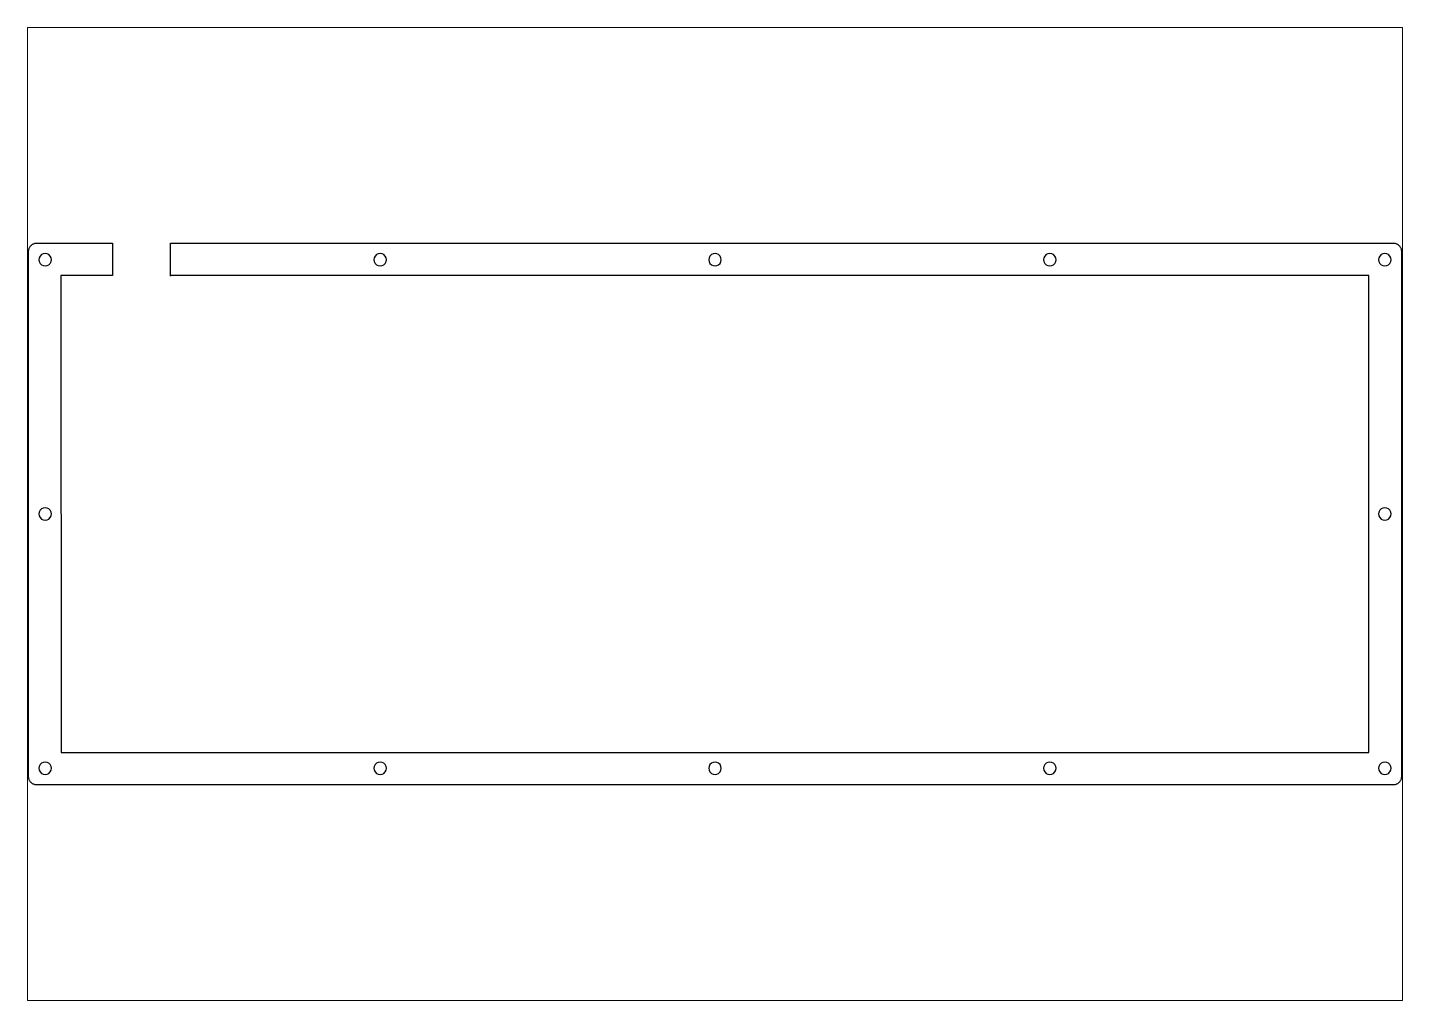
# Paper-space layout 'Layout1' of a CAD drawing. Extents: x 1.17 to 10.52, y 0.83 to 7.44.
# The model-space entities are those that its viewports show. They can reach past a viewport. Long polylines and large blocks are cut down to what shows.
import ezdxf

# ---------------------------------------------------------------- set-up
doc = ezdxf.new("R2010")
doc.units = 0
doc.header["$MEASUREMENT"] = 0

msp = doc.modelspace()

# ---------------------------------------------------------------- linework, layer by layer
at = {"color": 0}
for p, q in [((0.150206, 128.899), (0.192925, 129.052)), ((0.192925, 129.052), (0.248047, 129.198)), ((0.248047, 129.198), (0.312815, 129.34)), ((0.312815, 129.34), (0.389985, 129.478)), ((0.389985, 129.478), (0.4768, 129.609)), ((0.4768, 129.609), (0.574643, 129.731)), ((0.574643, 129.731), (0.680752, 129.847)), ((0.680752, 129.847), (0.796505, 129.953)), ((0.796505, 129.953), (0.919152, 130.051)), ((0.919152, 130.051), (1.05006, 130.138)), ((1.05006, 130.138), (1.18787, 130.215)), ((1.18787, 130.215), (1.32981, 130.28)), ((1.32981, 130.28), (1.47588, 130.335)), ((1.47588, 130.335), (1.62884, 130.377)), ((1.62884, 130.377), (1.7818, 130.408)), ((1.7818, 130.408), (1.9389, 130.426)), ((1.9389, 130.426), (2.096, 130.433)), ((2.096, 130.433), (20.2572, 130.433)), ((20.2572, 130.433), (20.2572, 122.632)), ((34.258, 122.432), (34.258, 130.433)), ((34.258, 130.433), (328.421, 130.433)), ((328.421, 130.433), (328.578, 130.426)), ((328.578, 130.426), (328.734, 130.408)), ((328.734, 130.408), (328.888, 130.377)), ((328.888, 130.377), (329.04, 130.335)), ((329.04, 130.335), (329.187, 130.28)), ((329.187, 130.28), (329.329, 130.215)), ((329.329, 130.215), (329.466, 130.138)), ((329.466, 130.138), (329.596, 130.051)), ((329.596, 130.051), (329.719, 129.953)), ((329.719, 129.953), (329.835, 129.847)), ((329.835, 129.847), (329.941, 129.731)), ((329.941, 129.731), (330.04, 129.609)), ((330.04, 129.609), (330.127, 129.478)), ((330.127, 129.478), (330.204, 129.34)), ((330.204, 129.34), (330.269, 129.198)), ((330.269, 129.198), (330.324, 129.052)), ((330.324, 129.052), (330.365, 128.899)), ((0.095085, 128.432), (0.101975, 128.589)), ((0.095085, 2.13183), (0.095085, 128.432)), ((0.101975, 128.589), (0.119889, 128.746)), ((0.119889, 128.746), (0.150206, 128.899)), ((2.66788, 126.897), (2.59485, 126.432)), ((2.59485, 126.432), (2.66788, 125.969)), ((2.88148, 127.314), (2.66788, 126.897)), ((2.66788, 125.969), (2.88148, 125.552)), ((3.21359, 127.646), (2.88148, 127.314)), ((3.63114, 127.86), (3.21359, 127.646)), ((4.09554, 127.933), (3.63114, 127.86)), ((4.55856, 127.86), (4.09554, 127.933)), ((4.97611, 127.646), (4.55856, 127.86)), ((5.30821, 127.314), (4.97611, 127.646)), ((5.52178, 126.897), (5.30821, 127.314)), ((5.30821, 125.552), (5.52178, 125.969)), ((5.59484, 126.432), (5.52178, 126.897)), ((5.52178, 125.969), (5.59484, 126.432)), ((83.2499, 126.897), (83.1769, 126.432)), ((83.1769, 126.432), (83.2499, 125.969)), ((83.4623, 127.314), (83.2499, 126.897)), ((83.2499, 125.969), (83.4623, 125.552)), ((83.7942, 127.646), (83.4623, 127.314)), ((84.2119, 127.86), (83.7942, 127.646)), ((84.6762, 127.933), (84.2119, 127.86)), ((85.1408, 127.86), (84.6762, 127.933)), ((85.5581, 127.646), (85.1408, 127.86)), ((85.8905, 127.314), (85.5581, 127.646)), ((86.1039, 126.897), (85.8905, 127.314)), ((85.8905, 125.552), (86.1039, 125.969)), ((86.1769, 126.432), (86.1039, 126.897)), ((86.1039, 125.969), (86.1769, 126.432)), ((163.831, 126.897), (163.759, 126.432)), ((163.759, 126.432), (163.831, 125.969)), ((164.044, 127.314), (163.831, 126.897)), ((163.831, 125.969), (164.044, 125.552)), ((164.376, 127.646), (164.044, 127.314)), ((164.794, 127.86), (164.376, 127.646)), ((165.258, 127.933), (164.794, 127.86)), ((165.722, 127.86), (165.258, 127.933)), ((166.139, 127.646), (165.722, 127.86)), ((166.471, 127.314), (166.139, 127.646)), ((166.685, 126.897), (166.471, 127.314)), ((166.471, 125.552), (166.685, 125.969)), ((166.759, 126.432), (166.685, 126.897)), ((166.685, 125.969), (166.759, 126.432)), ((244.413, 126.897), (244.34, 126.432)), ((244.34, 126.432), (244.413, 125.969)), ((244.625, 127.314), (244.413, 126.897)), ((244.413, 125.969), (244.625, 125.552)), ((244.957, 127.646), (244.625, 127.314)), ((245.375, 127.86), (244.957, 127.646)), ((245.839, 127.933), (245.375, 127.86)), ((246.304, 127.86), (245.839, 127.933)), ((246.721, 127.646), (246.304, 127.86)), ((247.053, 127.314), (246.721, 127.646)), ((247.267, 126.897), (247.053, 127.314)), ((247.053, 125.552), (247.267, 125.969)), ((247.34, 126.432), (247.267, 126.897)), ((247.267, 125.969), (247.34, 126.432)), ((324.995, 126.897), (324.922, 126.432)), ((324.922, 126.432), (324.995, 125.969)), ((325.207, 127.314), (324.995, 126.897)), ((324.995, 125.969), (325.207, 125.552)), ((325.539, 127.646), (325.207, 127.314)), ((325.957, 127.86), (325.539, 127.646)), ((326.421, 127.933), (325.957, 127.86)), ((326.885, 127.86), (326.421, 127.933)), ((327.302, 127.646), (326.885, 127.86)), ((327.634, 127.314), (327.302, 127.646)), ((327.848, 126.897), (327.634, 127.314)), ((327.634, 125.552), (327.848, 125.969)), ((327.922, 126.432), (327.848, 126.897)), ((327.848, 125.969), (327.922, 126.432)), ((330.365, 128.899), (330.397, 128.746)), ((330.397, 128.746), (330.415, 128.589)), ((330.415, 128.589), (330.422, 128.432)), ((330.422, 128.432), (330.422, 2.13183)), ((2.88148, 125.552), (3.21359, 125.22)), ((3.21359, 125.22), (3.63114, 125.006)), ((3.63114, 125.006), (4.09554, 124.933)), ((4.09554, 124.933), (4.55856, 125.006)), ((4.55856, 125.006), (4.97611, 125.22)), ((4.97611, 125.22), (5.30821, 125.552)), ((7.886502, 122.632), (7.895961, 7.93181)), ((20.2572, 122.632), (7.886502, 122.632)), ((322.621, 122.632), (34.258, 122.632)), ((83.4623, 125.552), (83.7942, 125.22)), ((83.7942, 125.22), (84.2119, 125.006)), ((84.2119, 125.006), (84.6762, 124.933)), ((84.6762, 124.933), (85.1408, 125.006)), ((85.1408, 125.006), (85.5581, 125.22)), ((85.5581, 125.22), (85.8905, 125.552)), ((164.044, 125.552), (164.376, 125.22)), ((164.376, 125.22), (164.794, 125.006)), ((164.794, 125.006), (165.258, 124.933)), ((165.258, 124.933), (165.722, 125.006)), ((165.722, 125.006), (166.139, 125.22)), ((166.139, 125.22), (166.471, 125.552)), ((244.625, 125.552), (244.957, 125.22)), ((244.957, 125.22), (245.375, 125.006)), ((245.375, 125.006), (245.839, 124.933)), ((245.839, 124.933), (246.304, 125.006)), ((246.304, 125.006), (246.721, 125.22)), ((246.721, 125.22), (247.053, 125.552)), ((322.621996, 7.93181), (322.621, 122.632)), ((325.207, 125.552), (325.539, 125.22)), ((325.539, 125.22), (325.957, 125.006)), ((325.957, 125.006), (326.421, 124.933)), ((326.421, 124.933), (326.885, 125.006)), ((326.885, 125.006), (327.302, 125.22)), ((327.302, 125.22), (327.634, 125.552)), ((3.21359, 66.4958), (2.88148, 66.1638)), ((3.63114, 66.7096), (3.21359, 66.4958)), ((4.09554, 66.7826), (3.63114, 66.7096)), ((4.55856, 66.7096), (4.09554, 66.7826)), ((4.97611, 66.4958), (4.55856, 66.7096)), ((5.30821, 66.1638), (4.97611, 66.4958)), ((325.539, 66.4958), (325.207, 66.1638)), ((325.957, 66.7096), (325.539, 66.4958)), ((326.421, 66.7826), (325.957, 66.7096)), ((326.885, 66.7096), (326.421, 66.7826)), ((327.302, 66.4958), (326.885, 66.7096)), ((327.634, 66.1638), (327.302, 66.4958)), ((2.66788, 65.7461), (2.59485, 65.2819)), ((2.59485, 65.2819), (2.66788, 64.8187)), ((2.88148, 66.1638), (2.66788, 65.7461)), ((2.66788, 64.8187), (2.88148, 64.3999)), ((2.88148, 64.3999), (3.21359, 64.0676)), ((3.21359, 64.0676), (3.63114, 63.8556)), ((3.63114, 63.8556), (4.09554, 63.7826)), ((4.09554, 63.7826), (4.55856, 63.8556)), ((4.55856, 63.8556), (4.97611, 64.0676)), ((4.97611, 64.0676), (5.30821, 64.3999)), ((5.52178, 65.7461), (5.30821, 66.1638)), ((5.30821, 64.3999), (5.52178, 64.8187)), ((5.59484, 65.2819), (5.52178, 65.7461)), ((5.52178, 64.8187), (5.59484, 65.2819)), ((324.995, 65.7461), (324.922, 65.2819)), ((324.922, 65.2819), (324.995, 64.8187)), ((325.207, 66.1638), (324.995, 65.7461)), ((324.995, 64.8187), (325.207, 64.3999)), ((325.207, 64.3999), (325.539, 64.0676)), ((325.539, 64.0676), (325.957, 63.8556)), ((325.957, 63.8556), (326.421, 63.7826)), ((326.421, 63.7826), (326.885, 63.8556)), ((326.885, 63.8556), (327.302, 64.0676)), ((327.302, 64.0676), (327.634, 64.3999)), ((327.848, 65.7461), (327.634, 66.1638)), ((327.634, 64.3999), (327.848, 64.8187)), ((327.922, 65.2819), (327.848, 65.7461)), ((327.848, 64.8187), (327.922, 65.2819)), ((7.895961, 7.93181), (322.621996, 7.93181)), ((2.66788, 4.59574), (2.59485, 4.13135)), ((2.59485, 4.13135), (2.66788, 3.66832)), ((2.88148, 5.01329), (2.66788, 4.59574)), ((2.66788, 3.66832), (2.88148, 3.25079)), ((3.21359, 5.34681), (2.88148, 5.01329)), ((3.63114, 5.55763), (3.21359, 5.34681)), ((4.09554, 5.63203), (3.63114, 5.55763)), ((4.55856, 5.55763), (4.09554, 5.63203)), ((4.97611, 5.34681), (4.55856, 5.55763)), ((5.30821, 5.01329), (4.97611, 5.34681)), ((5.52178, 4.59574), (5.30821, 5.01329)), ((5.30821, 3.25079), (5.52178, 3.66832)), ((5.59484, 4.13135), (5.52178, 4.59574)), ((5.52178, 3.66832), (5.59484, 4.13135)), ((83.2499, 4.59574), (83.1769, 4.13135)), ((83.1769, 4.13135), (83.2499, 3.66832)), ((83.4623, 5.01329), (83.2499, 4.59574)), ((83.2499, 3.66832), (83.4623, 3.25079)), ((83.7942, 5.34681), (83.4623, 5.01329)), ((84.2119, 5.55763), (83.7942, 5.34681)), ((84.6762, 5.63203), (84.2119, 5.55763)), ((85.1408, 5.55763), (84.6762, 5.63203)), ((85.5581, 5.34681), (85.1408, 5.55763)), ((85.8905, 5.01329), (85.5581, 5.34681)), ((86.1039, 4.59574), (85.8905, 5.01329)), ((85.8905, 3.25079), (86.1039, 3.66832)), ((86.1769, 4.13135), (86.1039, 4.59574)), ((86.1039, 3.66832), (86.1769, 4.13135)), ((163.831, 4.59574), (163.759, 4.13135)), ((163.759, 4.13135), (163.831, 3.66832)), ((164.044, 5.01329), (163.831, 4.59574)), ((163.831, 3.66832), (164.044, 3.25079)), ((164.376, 5.34681), (164.044, 5.01329)), ((164.794, 5.55763), (164.376, 5.34681)), ((165.258, 5.63203), (164.794, 5.55763)), ((165.722, 5.55763), (165.258, 5.63203)), ((166.139, 5.34681), (165.722, 5.55763)), ((166.471, 5.01329), (166.139, 5.34681)), ((166.685, 4.59574), (166.471, 5.01329)), ((166.471, 3.25079), (166.685, 3.66832)), ((166.759, 4.13135), (166.685, 4.59574)), ((166.685, 3.66832), (166.759, 4.13135)), ((244.413, 4.59574), (244.34, 4.13135)), ((244.34, 4.13135), (244.413, 3.66832)), ((244.625, 5.01329), (244.413, 4.59574)), ((244.413, 3.66832), (244.625, 3.25079)), ((244.957, 5.34681), (244.625, 5.01329)), ((245.375, 5.55763), (244.957, 5.34681)), ((245.839, 5.63203), (245.375, 5.55763)), ((246.304, 5.55763), (245.839, 5.63203)), ((246.721, 5.34681), (246.304, 5.55763)), ((247.053, 5.01329), (246.721, 5.34681)), ((247.267, 4.59574), (247.053, 5.01329)), ((247.053, 3.25079), (247.267, 3.66832)), ((247.34, 4.13135), (247.267, 4.59574)), ((247.267, 3.66832), (247.34, 4.13135)), ((324.995, 4.59574), (324.922, 4.13135)), ((324.922, 4.13135), (324.995, 3.66832)), ((325.207, 5.01329), (324.995, 4.59574)), ((324.995, 3.66832), (325.207, 3.25079)), ((325.539, 5.34681), (325.207, 5.01329)), ((325.957, 5.55763), (325.539, 5.34681)), ((326.421, 5.63203), (325.957, 5.55763)), ((326.885, 5.55763), (326.421, 5.63203)), ((327.302, 5.34681), (326.885, 5.55763)), ((327.634, 5.01329), (327.302, 5.34681)), ((327.848, 4.59574), (327.634, 5.01329)), ((327.634, 3.25079), (327.848, 3.66832)), ((327.922, 4.13135), (327.848, 4.59574)), ((327.848, 3.66832), (327.922, 4.13135)), ((0.101975, 1.97473), (0.095085, 2.13183)), ((0.119889, 1.81901), (0.101975, 1.97473)), ((0.150206, 1.66467), (0.119889, 1.81901)), ((0.192925, 1.51309), (0.150206, 1.66467)), ((0.248047, 1.36563), (0.192925, 1.51309)), ((0.312815, 1.2237), (0.248047, 1.36563)), ((0.389985, 1.08727), (0.312815, 1.2237)), ((0.4768, 0.956359), (0.389985, 1.08727)), ((0.574643, 0.833713), (0.4768, 0.956359)), ((0.680752, 0.717959), (0.574643, 0.833713)), ((0.796505, 0.611851), (0.680752, 0.717959)), ((0.919152, 0.512632), (0.796505, 0.611851)), ((1.05006, 0.425813), (0.919152, 0.512632)), ((1.18787, 0.348644), (1.05006, 0.425813)), ((1.32981, 0.283876), (1.18787, 0.348644)), ((1.47588, 0.228755), (1.32981, 0.283876)), ((1.62884, 0.187413), (1.47588, 0.228755)), ((1.7818, 0.155718), (1.62884, 0.187413)), ((1.9389, 0.137804), (1.7818, 0.155718)), ((2.096, 0.130914), (1.9389, 0.137804)), ((328.421, 0.130914), (2.096, 0.130914)), ((2.88148, 3.25079), (3.21359, 2.91869)), ((3.21359, 2.91869), (3.63114, 2.70509)), ((3.63114, 2.70509), (4.09554, 2.63067)), ((4.09554, 2.63067), (4.55856, 2.70509)), ((4.55856, 2.70509), (4.97611, 2.91869)), ((4.97611, 2.91869), (5.30821, 3.25079)), ((83.4623, 3.25079), (83.7942, 2.91869)), ((83.7942, 2.91869), (84.2119, 2.70509)), ((84.2119, 2.70509), (84.6762, 2.63067)), ((84.6762, 2.63067), (85.1408, 2.70509)), ((85.1408, 2.70509), (85.5581, 2.91869)), ((85.5581, 2.91869), (85.8905, 3.25079)), ((164.044, 3.25079), (164.376, 2.91869)), ((164.376, 2.91869), (164.794, 2.70509)), ((164.794, 2.70509), (165.258, 2.63067)), ((165.258, 2.63067), (165.722, 2.70509)), ((165.722, 2.70509), (166.139, 2.91869)), ((166.139, 2.91869), (166.471, 3.25079)), ((244.625, 3.25079), (244.957, 2.91869)), ((244.957, 2.91869), (245.375, 2.70509)), ((245.375, 2.70509), (245.839, 2.63067)), ((245.839, 2.63067), (246.304, 2.70509)), ((246.304, 2.70509), (246.721, 2.91869)), ((246.721, 2.91869), (247.053, 3.25079)), ((325.207, 3.25079), (325.539, 2.91869)), ((325.539, 2.91869), (325.957, 2.70509)), ((325.957, 2.70509), (326.421, 2.63067)), ((326.421, 2.63067), (326.885, 2.70509)), ((326.885, 2.70509), (327.302, 2.91869)), ((327.302, 2.91869), (327.634, 3.25079)), ((328.578, 0.137804), (328.421, 0.130914)), ((328.734, 0.155718), (328.578, 0.137804)), ((328.888, 0.187413), (328.734, 0.155718)), ((329.04, 0.228755), (328.888, 0.187413)), ((329.187, 0.283876), (329.04, 0.228755)), ((329.329, 0.348644), (329.187, 0.283876)), ((329.466, 0.425813), (329.329, 0.348644)), ((329.596, 0.512632), (329.466, 0.425813)), ((329.719, 0.611851), (329.596, 0.512632)), ((329.835, 0.717959), (329.719, 0.611851)), ((329.941, 0.833713), (329.835, 0.717959)), ((330.04, 0.956359), (329.941, 0.833713)), ((330.127, 1.08727), (330.04, 0.956359)), ((330.204, 1.2237), (330.127, 1.08727)), ((330.269, 1.36563), (330.204, 1.2237)), ((330.324, 1.51309), (330.269, 1.36563)), ((330.365, 1.66467), (330.324, 1.51309)), ((330.397, 1.81901), (330.365, 1.66467)), ((330.415, 1.97473), (330.397, 1.81901)), ((330.422, 2.13183), (330.415, 1.97473))]:
    msp.add_line(p, q, dxfattribs=at)

psp = doc.layouts.get("Layout1")

# ---------------------------------------------------------------- viewports
at = {"layer": '0', "linetype": 'Continuous'}
psp.add_viewport(center=(5.8467, 4.1342), size=(9.3547, 6.614667), view_center_point=(165.258542, 65.281957), view_height=233.94527382, dxfattribs=at)

doc.saveas('drawing.dxf')
